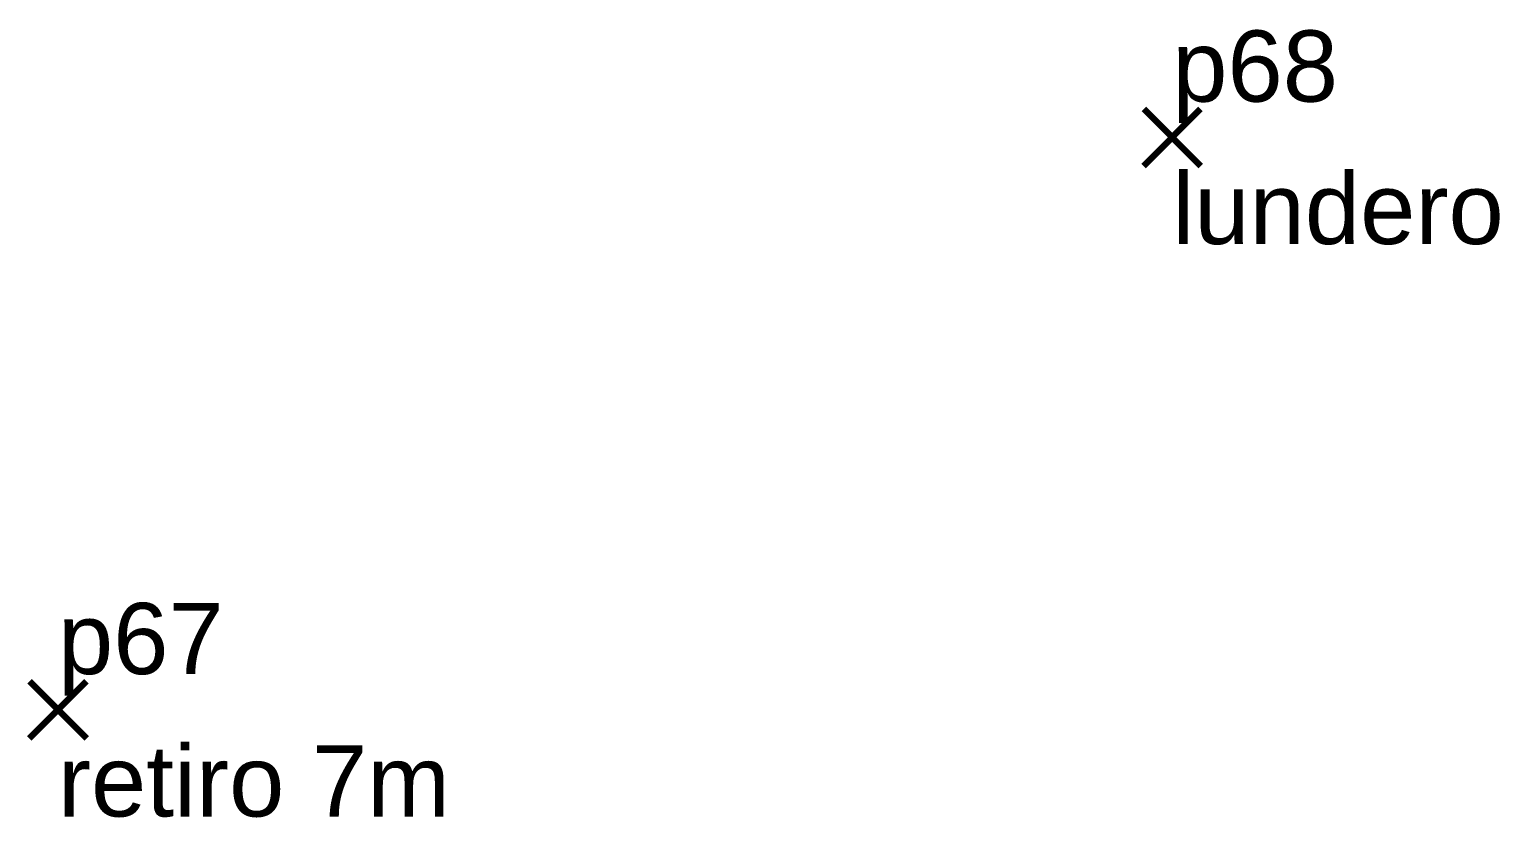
# Model space of a CAD drawing. Header units: millimetres. Extents: x 571580 to 572639, y 1294987 to 1295846.
# Drawn here: x 572584.14 to 572594.47, y 1295299.89 to 1295305.42 of the extents above; entities that cross this region are included whole.
import ezdxf

# ---------------------------------------------------------------- set-up
doc = ezdxf.new("R2010")
doc.units = ezdxf.units.MM
doc.header["$PDMODE"] = 3
doc.header["$PDSIZE"] = 0.2
doc.layers.add('lundero', color=174, linetype='CONTINUOUS', lineweight=100)
doc.layers.add('retiro 7m', color=174, linetype='CONTINUOUS', lineweight=100)
doc.styles.get("Standard").update_dxf_attribs({"font": 'arial.ttf', "width": 0.65})

msp = doc.modelspace()

# ---------------------------------------------------------------- linework, layer by layer
at = {"layer": 'lundero'}
msp.add_point((572592.166, 1295304.667, 68.677), dxfattribs=at)
at = {"layer": 'retiro 7m'}
msp.add_point((572584.336, 1295300.647, 69), dxfattribs=at)

# ---------------------------------------------------------------- texts
at = {"layer": 'lundero'}
for s, p in [('p68', (572592.166, 1295304.917)), ('lundero', (572592.166, 1295303.917))]:
    msp.add_text(s, height=0.5, dxfattribs=at).set_placement(p)
at = {"layer": 'retiro 7m'}
for s, p in [('p67', (572584.336, 1295300.897)), ('retiro 7m', (572584.336, 1295299.897))]:
    msp.add_text(s, height=0.5, dxfattribs=at).set_placement(p)

doc.saveas('drawing.dxf')
